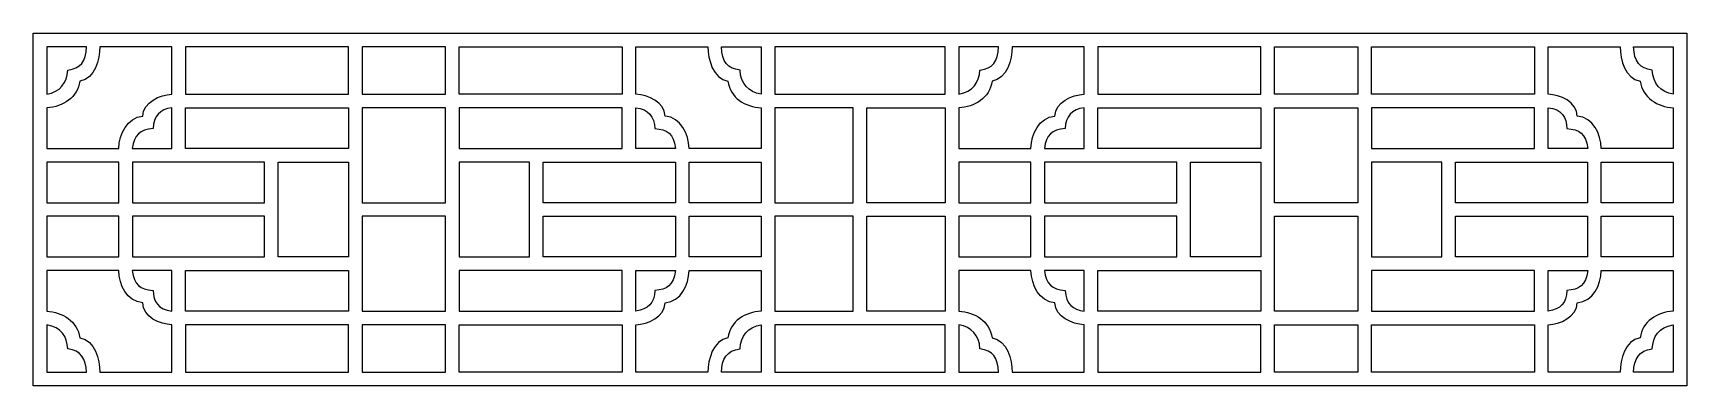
# Model space of a CAD drawing. Header units: centimetres. Extents: x -21.3 to 18.8, y 2.5 to 11.
import ezdxf

# ---------------------------------------------------------------- set-up
doc = ezdxf.new("R2010")
doc.units = ezdxf.units.CM
doc.header["$MEASUREMENT"] = 0
doc.layers.add('layer 1', color=7, linetype='Continuous')

msp = doc.modelspace()

# ---------------------------------------------------------------- linework, layer by layer
at = {"layer": 'layer 1', "color": 242}
for points, knots in [([(-3.31453, 11.03391), (-3.31453, 11.03391), (-21.26367, 11.03391), (-21.26367, 11.03391), (-21.26367, 11.03391), (-21.26367, 11.03391), (-21.26367, 10.70355), (-21.26367, 10.70355), (-21.26367, 10.70355), (-21.26367, 8.0781), (-21.26367, 5.45265), (-21.26367, 2.82718), (-21.26367, 2.82718), (-21.26367, 2.82718), (-21.26367, 2.49674), (-21.26367, 2.49674), (-21.26367, 2.49674), (-21.26367, 2.49674), (-3.31453, 2.49674), (-3.31453, 2.49674), (-3.31453, 2.49674), (-3.31453, 2.49674), (0.8121, 2.49674), (0.8121, 2.49674), (0.8121, 2.49674), (0.8121, 2.49674), (18.76124, 2.49674), (18.76124, 2.49674), (18.76124, 2.49674), (18.76124, 5.34249), (18.76124, 8.18819), (18.76124, 11.03391), (18.76124, 11.03391), (18.76124, 11.03391), (0.8121, 11.03391), (0.8121, 11.03391), (0.8121, 11.03391), (0.8121, 11.03391), (-3.31453, 11.03391), (-3.31453, 11.03391)], [0, 0, 0, 0, 0.09090909, 0.09090909, 0.09090909, 0.09090909, 0.18181818, 0.18181818, 0.18181818, 0.18181818, 0.27272727, 0.27272727, 0.27272727, 0.27272727, 0.36363636, 0.36363636, 0.36363636, 0.36363636, 0.45454545, 0.45454545, 0.45454545, 0.45454545, 0.54545455, 0.54545455, 0.54545455, 0.54545455, 0.63636364, 0.63636364, 0.63636364, 0.63636364, 0.72727273, 0.72727273, 0.72727273, 0.72727273, 0.81818182, 0.81818182, 0.81818182, 0.81818182, 1, 1, 1, 1]), ([(-17.90331, 10.70355), (-17.90331, 10.70355), (-17.90331, 9.55624), (-17.90331, 9.55624), (-17.90331, 9.55624), (-18.1932, 9.54246), (-18.59857, 9.36708), (-18.61025, 9.02413), (-18.61025, 9.02413), (-18.99084, 8.99299), (-19.17644, 8.59105), (-19.18934, 8.24383), (-19.18934, 8.24383), (-19.18934, 8.24383), (-20.93321, 8.24383), (-20.93321, 8.24383), (-20.93321, 8.24383), (-20.93321, 8.24383), (-20.93321, 9.22736), (-20.93321, 9.22736), (-20.93321, 9.22736), (-20.53506, 9.24624), (-20.18703, 9.48112), (-20.13118, 9.87178), (-20.13118, 9.87178), (-19.75839, 9.93137), (-19.64889, 10.39902), (-19.64701, 10.70355), (-19.64701, 10.70355), (-19.64701, 10.70355), (-17.90331, 10.70355), (-17.90331, 10.70355)], [0, 0, 0, 0, 0.11111111, 0.11111111, 0.11111111, 0.11111111, 0.22222222, 0.22222222, 0.22222222, 0.22222222, 0.33333333, 0.33333333, 0.33333333, 0.33333333, 0.44444444, 0.44444444, 0.44444444, 0.44444444, 0.55555556, 0.55555556, 0.55555556, 0.55555556, 0.66666667, 0.66666667, 0.66666667, 0.66666667, 0.77777778, 0.77777778, 0.77777778, 0.77777778, 1, 1, 1, 1]), ([(-20.93321, 9.55866), (-20.93321, 9.55866), (-20.93321, 10.70355), (-20.93321, 10.70355), (-20.93321, 10.70355), (-20.93321, 10.70355), (-19.97342, 10.70355), (-19.97342, 10.70355), (-19.97342, 10.70355), (-19.98126, 10.34757), (-20.11659, 10.17255), (-20.42483, 10.13805), (-20.42483, 10.13805), (-20.43946, 9.82147), (-20.61375, 9.60596), (-20.93321, 9.55866)], [0, 0, 0, 0, 0.2, 0.2, 0.2, 0.2, 0.4, 0.4, 0.4, 0.4, 0.6, 0.6, 0.6, 0.6, 1, 1, 1, 1]), ([(-13.6288, 10.70355), (-13.6288, 10.70355), (-13.6288, 9.55713), (-13.6288, 9.55713), (-13.6288, 9.55713), (-13.6288, 9.55713), (-17.57285, 9.55713), (-17.57285, 9.55713), (-17.57285, 9.55713), (-17.57285, 9.55713), (-17.57285, 10.70355), (-17.57285, 10.70355), (-17.57285, 10.70355), (-17.57285, 10.70355), (-13.6288, 10.70355), (-13.6288, 10.70355)], [0, 0, 0, 0, 0.2, 0.2, 0.2, 0.2, 0.4, 0.4, 0.4, 0.4, 0.6, 0.6, 0.6, 0.6, 1, 1, 1, 1]), ([(-13.29836, 9.55713), (-13.29836, 9.55713), (-13.29836, 10.70355), (-13.29836, 10.70355), (-13.29836, 10.70355), (-13.29836, 10.70355), (-11.27985, 10.70355), (-11.27985, 10.70355), (-11.27985, 10.70355), (-11.27985, 10.70355), (-11.27985, 9.55713), (-11.27985, 9.55713), (-11.27985, 9.55713), (-11.27985, 9.55713), (-13.29836, 9.55713), (-13.29836, 9.55713)], [0, 0, 0, 0, 0.2, 0.2, 0.2, 0.2, 0.4, 0.4, 0.4, 0.4, 0.6, 0.6, 0.6, 0.6, 1, 1, 1, 1]), ([(-10.9494, 10.70355), (-10.9494, 10.70355), (-10.9494, 9.55713), (-10.9494, 9.55713), (-10.9494, 9.55713), (-10.9494, 9.55713), (-7.00535, 9.55713), (-7.00535, 9.55713), (-7.00535, 9.55713), (-7.00535, 9.55713), (-7.00535, 10.70355), (-7.00535, 10.70355), (-7.00535, 10.70355), (-7.00535, 10.70355), (-10.9494, 10.70355), (-10.9494, 10.70355)], [0, 0, 0, 0, 0.2, 0.2, 0.2, 0.2, 0.4, 0.4, 0.4, 0.4, 0.6, 0.6, 0.6, 0.6, 1, 1, 1, 1]), ([(-6.67489, 10.70355), (-6.67489, 10.70355), (-6.67489, 9.55624), (-6.67489, 9.55624), (-6.67489, 9.55624), (-6.37445, 9.54196), (-5.97944, 9.36137), (-5.96795, 9.02413), (-5.96795, 9.02413), (-5.57678, 8.99212), (-5.40175, 8.59056), (-5.38886, 8.24383), (-5.38886, 8.24383), (-5.38886, 8.24383), (-3.645, 8.24383), (-3.645, 8.24383), (-3.645, 8.24383), (-3.645, 8.24383), (-3.645, 9.22736), (-3.645, 9.22736), (-3.645, 9.22736), (-4.02672, 9.24546), (-4.38902, 9.466), (-4.44702, 9.87178), (-4.44702, 9.87178), (-4.81149, 9.93004), (-4.92928, 10.3921), (-4.93119, 10.70355), (-4.93119, 10.70355), (-4.93119, 10.70355), (-6.67489, 10.70355), (-6.67489, 10.70355)], [0, 0, 0, 0, 0.11111111, 0.11111111, 0.11111111, 0.11111111, 0.22222222, 0.22222222, 0.22222222, 0.22222222, 0.33333333, 0.33333333, 0.33333333, 0.33333333, 0.44444444, 0.44444444, 0.44444444, 0.44444444, 0.55555556, 0.55555556, 0.55555556, 0.55555556, 0.66666667, 0.66666667, 0.66666667, 0.66666667, 0.77777778, 0.77777778, 0.77777778, 0.77777778, 1, 1, 1, 1]), ([(-3.645, 9.55866), (-3.645, 9.55866), (-3.645, 10.70355), (-3.645, 10.70355), (-3.645, 10.70355), (-3.645, 10.70355), (-4.60478, 10.70355), (-4.60478, 10.70355), (-4.60478, 10.70355), (-4.59673, 10.33776), (-4.45121, 10.17139), (-4.15337, 10.13805), (-4.15337, 10.13805), (-4.13788, 9.80285), (-3.9459, 9.60321), (-3.645, 9.55866)], [0, 0, 0, 0, 0.2, 0.2, 0.2, 0.2, 0.4, 0.4, 0.4, 0.4, 0.6, 0.6, 0.6, 0.6, 1, 1, 1, 1]), ([(-3.31453, 9.55866), (-3.31453, 9.94028), (-3.31453, 10.3219), (-3.31453, 10.70351), (-3.31453, 10.70351), (-3.31453, 10.70351), (0.8121, 10.70351), (0.8121, 10.70351), (0.8121, 10.70351), (0.8121, 10.3219), (0.8121, 9.94028), (0.8121, 9.55866), (0.8121, 9.55866), (0.8121, 9.55866), (-3.31453, 9.55866), (-3.31453, 9.55866)], [0, 0, 0, 0, 0.2, 0.2, 0.2, 0.2, 0.4, 0.4, 0.4, 0.4, 0.6, 0.6, 0.6, 0.6, 1, 1, 1, 1]), ([(4.17246, 10.70355), (4.17246, 10.70355), (4.17246, 9.55624), (4.17246, 9.55624), (4.17246, 9.55624), (3.88257, 9.54246), (3.47721, 9.36708), (3.46552, 9.02413), (3.46552, 9.02413), (3.07174, 8.99191), (2.89932, 8.59067), (2.88643, 8.24383), (2.88643, 8.24383), (2.88643, 8.24383), (1.14257, 8.24383), (1.14257, 8.24383), (1.14257, 8.24383), (1.14257, 8.24383), (1.14257, 9.22736), (1.14257, 9.22736), (1.14257, 9.22736), (1.51582, 9.24506), (1.88533, 9.45718), (1.94459, 9.87178), (1.94459, 9.87178), (2.31348, 9.93075), (2.42684, 10.3923), (2.42876, 10.70355), (2.42876, 10.70355), (2.42876, 10.70355), (4.17246, 10.70355), (4.17246, 10.70355)], [0, 0, 0, 0, 0.11111111, 0.11111111, 0.11111111, 0.11111111, 0.22222222, 0.22222222, 0.22222222, 0.22222222, 0.33333333, 0.33333333, 0.33333333, 0.33333333, 0.44444444, 0.44444444, 0.44444444, 0.44444444, 0.55555556, 0.55555556, 0.55555556, 0.55555556, 0.66666667, 0.66666667, 0.66666667, 0.66666667, 0.77777778, 0.77777778, 0.77777778, 0.77777778, 1, 1, 1, 1]), ([(1.14257, 9.55866), (1.14257, 9.55866), (1.14257, 10.70355), (1.14257, 10.70355), (1.14257, 10.70355), (1.14257, 10.70355), (2.10235, 10.70355), (2.10235, 10.70355), (2.10235, 10.70355), (2.09442, 10.34328), (1.95717, 10.17233), (1.65094, 10.13805), (1.65094, 10.13805), (1.63722, 9.84123), (1.47375, 9.6077), (1.14257, 9.55866)], [0, 0, 0, 0, 0.2, 0.2, 0.2, 0.2, 0.4, 0.4, 0.4, 0.4, 0.6, 0.6, 0.6, 0.6, 1, 1, 1, 1]), ([(8.44697, 10.70355), (8.44697, 10.70355), (8.44697, 9.55713), (8.44697, 9.55713), (8.44697, 9.55713), (8.44697, 9.55713), (4.50292, 9.55713), (4.50292, 9.55713), (4.50292, 9.55713), (4.50292, 9.55713), (4.50292, 10.70355), (4.50292, 10.70355), (4.50292, 10.70355), (4.50292, 10.70355), (8.44697, 10.70355), (8.44697, 10.70355)], [0, 0, 0, 0, 0.2, 0.2, 0.2, 0.2, 0.4, 0.4, 0.4, 0.4, 0.6, 0.6, 0.6, 0.6, 1, 1, 1, 1]), ([(10.79593, 9.55713), (10.79593, 9.55713), (10.79593, 10.70355), (10.79593, 10.70355), (10.79593, 10.70355), (10.79593, 10.70355), (8.77741, 10.70355), (8.77741, 10.70355), (8.77741, 10.70355), (8.77741, 10.70355), (8.77741, 9.55713), (8.77741, 9.55713), (8.77741, 9.55713), (8.77741, 9.55713), (10.79593, 9.55713), (10.79593, 9.55713)], [0, 0, 0, 0, 0.2, 0.2, 0.2, 0.2, 0.4, 0.4, 0.4, 0.4, 0.6, 0.6, 0.6, 0.6, 1, 1, 1, 1]), ([(11.12637, 10.70355), (11.12637, 10.70355), (11.12637, 9.55713), (11.12637, 9.55713), (11.12637, 9.55713), (11.12637, 9.55713), (15.07042, 9.55713), (15.07042, 9.55713), (15.07042, 9.55713), (15.07042, 9.55713), (15.07042, 10.70355), (15.07042, 10.70355), (15.07042, 10.70355), (15.07042, 10.70355), (11.12637, 10.70355), (11.12637, 10.70355)], [0, 0, 0, 0, 0.2, 0.2, 0.2, 0.2, 0.4, 0.4, 0.4, 0.4, 0.6, 0.6, 0.6, 0.6, 1, 1, 1, 1]), ([(15.40088, 10.70355), (15.40088, 10.70355), (15.40088, 9.55624), (15.40088, 9.55624), (15.40088, 9.55624), (15.69252, 9.54238), (16.09594, 9.37282), (16.10782, 9.02413), (16.10782, 9.02413), (16.502, 8.99188), (16.6741, 8.58865), (16.68691, 8.24383), (16.68691, 8.24383), (16.68691, 8.24383), (18.43077, 8.24383), (18.43077, 8.24383), (18.43077, 8.24383), (18.43077, 8.24383), (18.43077, 9.22736), (18.43077, 9.22736), (18.43077, 9.22736), (18.05354, 9.24525), (17.68621, 9.4698), (17.62875, 9.87178), (17.62875, 9.87178), (17.26763, 9.92951), (17.14653, 10.38651), (17.14458, 10.70355), (17.14458, 10.70355), (17.14458, 10.70355), (15.40088, 10.70355), (15.40088, 10.70355)], [0, 0, 0, 0, 0.11111111, 0.11111111, 0.11111111, 0.11111111, 0.22222222, 0.22222222, 0.22222222, 0.22222222, 0.33333333, 0.33333333, 0.33333333, 0.33333333, 0.44444444, 0.44444444, 0.44444444, 0.44444444, 0.55555556, 0.55555556, 0.55555556, 0.55555556, 0.66666667, 0.66666667, 0.66666667, 0.66666667, 0.77777778, 0.77777778, 0.77777778, 0.77777778, 1, 1, 1, 1]), ([(18.43077, 9.55866), (18.43077, 9.55866), (18.43077, 10.70355), (18.43077, 10.70355), (18.43077, 10.70355), (18.43077, 10.70355), (17.47099, 10.70355), (17.47099, 10.70355), (17.47099, 10.70355), (17.47892, 10.34345), (17.62639, 10.17118), (17.9224, 10.13805), (17.9224, 10.13805), (17.9372, 9.81781), (18.12567, 9.60384), (18.43077, 9.55866)], [0, 0, 0, 0, 0.2, 0.2, 0.2, 0.2, 0.4, 0.4, 0.4, 0.4, 0.6, 0.6, 0.6, 0.6, 1, 1, 1, 1]), ([(-18.36137, 8.72452), (-18.35046, 9.00713), (-18.19592, 9.20201), (-17.90331, 9.22538), (-17.90331, 9.22538), (-17.90331, 9.22538), (-17.90331, 8.24383), (-17.90331, 8.24383), (-17.90331, 8.24383), (-17.90331, 8.24383), (-18.86308, 8.24383), (-18.86308, 8.24383), (-18.86308, 8.24383), (-18.82401, 8.57166), (-18.67792, 8.70036), (-18.36137, 8.72452)], [0, 0, 0, 0, 0.2, 0.2, 0.2, 0.2, 0.4, 0.4, 0.4, 0.4, 0.6, 0.6, 0.6, 0.6, 1, 1, 1, 1]), ([(-13.6288, 8.24383), (-13.6288, 8.24383), (-13.6288, 9.2267), (-13.6288, 9.2267), (-13.6288, 9.2267), (-14.3433, 9.2267), (-16.85834, 9.2267), (-17.57285, 9.2267), (-17.57285, 9.2267), (-17.57285, 9.2267), (-17.57285, 8.24383), (-17.57285, 8.24383), (-17.57285, 8.24383), (-16.85834, 8.24383), (-14.3433, 8.24383), (-13.6288, 8.24383)], [0, 0, 0, 0, 0.2, 0.2, 0.2, 0.2, 0.4, 0.4, 0.4, 0.4, 0.6, 0.6, 0.6, 0.6, 1, 1, 1, 1]), ([(-13.29836, 6.93056), (-13.29836, 6.93056), (-13.29836, 9.2267), (-13.29836, 9.2267), (-13.29836, 9.2267), (-13.29836, 9.2267), (-11.27985, 9.2267), (-11.27985, 9.2267), (-11.27985, 9.2267), (-11.27985, 9.2267), (-11.27985, 6.93056), (-11.27985, 6.93056), (-11.27985, 6.93056), (-11.27985, 6.93056), (-13.29836, 6.93056), (-13.29836, 6.93056)], [0, 0, 0, 0, 0.2, 0.2, 0.2, 0.2, 0.4, 0.4, 0.4, 0.4, 0.6, 0.6, 0.6, 0.6, 1, 1, 1, 1]), ([(-10.9494, 8.24383), (-10.9494, 8.24383), (-10.9494, 9.2267), (-10.9494, 9.2267), (-10.9494, 9.2267), (-10.2349, 9.2267), (-7.71987, 9.2267), (-7.00535, 9.2267), (-7.00535, 9.2267), (-7.00535, 9.2267), (-7.00535, 8.24383), (-7.00535, 8.24383), (-7.00535, 8.24383), (-7.71987, 8.24383), (-10.23491, 8.24383), (-10.9494, 8.24383)], [0, 0, 0, 0, 0.2, 0.2, 0.2, 0.2, 0.4, 0.4, 0.4, 0.4, 0.6, 0.6, 0.6, 0.6, 1, 1, 1, 1]), ([(-6.21683, 8.72452), (-6.22764, 9.00451), (-6.37139, 9.20114), (-6.67489, 9.22538), (-6.67489, 9.22538), (-6.67489, 9.22538), (-6.67489, 8.24383), (-6.67489, 8.24383), (-6.67489, 8.24383), (-6.67489, 8.24383), (-5.71512, 8.24383), (-5.71512, 8.24383), (-5.71512, 8.24383), (-5.75818, 8.60509), (-5.92632, 8.70234), (-6.21683, 8.72452)], [0, 0, 0, 0, 0.2, 0.2, 0.2, 0.2, 0.4, 0.4, 0.4, 0.4, 0.6, 0.6, 0.6, 0.6, 1, 1, 1, 1]), ([(-1.41642, 6.93056), (-1.41642, 6.93056), (-3.31453, 6.93056), (-3.31453, 6.93056), (-3.31453, 6.93056), (-3.31453, 7.69616), (-3.31453, 8.46176), (-3.31453, 9.22736), (-3.31453, 9.22736), (-3.31453, 9.22736), (-1.41642, 9.22736), (-1.41642, 9.22736), (-1.41642, 9.22736), (-1.41642, 9.22736), (-1.41642, 6.93056), (-1.41642, 6.93056)], [0, 0, 0, 0, 0.2, 0.2, 0.2, 0.2, 0.4, 0.4, 0.4, 0.4, 0.6, 0.6, 0.6, 0.6, 1, 1, 1, 1]), ([(-1.08602, 6.93056), (-1.08602, 6.93056), (0.8121, 6.93056), (0.8121, 6.93056), (0.8121, 6.93056), (0.8121, 7.69616), (0.8121, 8.46176), (0.8121, 9.22736), (0.8121, 9.22736), (0.8121, 9.22736), (-1.08602, 9.22736), (-1.08602, 9.22736), (-1.08602, 9.22736), (-1.08602, 9.22736), (-1.08602, 6.93056), (-1.08602, 6.93056)], [0, 0, 0, 0, 0.2, 0.2, 0.2, 0.2, 0.4, 0.4, 0.4, 0.4, 0.6, 0.6, 0.6, 0.6, 1, 1, 1, 1]), ([(3.7144, 8.72452), (3.72535, 9.00811), (3.87647, 9.20174), (4.17246, 9.22538), (4.17246, 9.22538), (4.17246, 9.22538), (4.17246, 8.24383), (4.17246, 8.24383), (4.17246, 8.24383), (4.17246, 8.24383), (3.21269, 8.24383), (3.21269, 8.24383), (3.21269, 8.24383), (3.25176, 8.57166), (3.39786, 8.70036), (3.7144, 8.72452)], [0, 0, 0, 0, 0.2, 0.2, 0.2, 0.2, 0.4, 0.4, 0.4, 0.4, 0.6, 0.6, 0.6, 0.6, 1, 1, 1, 1]), ([(8.44697, 8.24383), (8.44697, 8.24383), (8.44697, 9.2267), (8.44697, 9.2267), (8.44697, 9.2267), (7.73247, 9.2267), (5.21744, 9.2267), (4.50292, 9.2267), (4.50292, 9.2267), (4.50292, 9.2267), (4.50292, 8.24383), (4.50292, 8.24383), (4.50292, 8.24383), (5.21744, 8.24383), (7.73248, 8.24383), (8.44697, 8.24383)], [0, 0, 0, 0, 0.2, 0.2, 0.2, 0.2, 0.4, 0.4, 0.4, 0.4, 0.6, 0.6, 0.6, 0.6, 1, 1, 1, 1]), ([(10.79593, 6.93056), (10.79593, 6.93056), (10.79593, 9.2267), (10.79593, 9.2267), (10.79593, 9.2267), (10.79593, 9.2267), (8.77741, 9.2267), (8.77741, 9.2267), (8.77741, 9.2267), (8.77741, 9.2267), (8.77741, 6.93056), (8.77741, 6.93056), (8.77741, 6.93056), (8.77741, 6.93056), (10.79593, 6.93056), (10.79593, 6.93056)], [0, 0, 0, 0, 0.2, 0.2, 0.2, 0.2, 0.4, 0.4, 0.4, 0.4, 0.6, 0.6, 0.6, 0.6, 1, 1, 1, 1]), ([(11.12637, 8.24383), (11.12637, 8.24383), (11.12637, 9.2267), (11.12637, 9.2267), (11.12637, 9.2267), (11.84087, 9.2267), (14.3559, 9.2267), (15.07042, 9.2267), (15.07042, 9.2267), (15.07042, 9.2267), (15.07042, 8.24383), (15.07042, 8.24383), (15.07042, 8.24383), (14.3559, 8.24383), (11.84086, 8.24383), (11.12637, 8.24383)], [0, 0, 0, 0, 0.2, 0.2, 0.2, 0.2, 0.4, 0.4, 0.4, 0.4, 0.6, 0.6, 0.6, 0.6, 1, 1, 1, 1]), ([(15.85894, 8.72452), (15.84863, 8.99157), (15.73198, 9.19894), (15.40088, 9.22538), (15.40088, 9.22538), (15.40088, 9.22538), (15.40088, 8.24383), (15.40088, 8.24383), (15.40088, 8.24383), (15.40088, 8.24383), (16.36065, 8.24383), (16.36065, 8.24383), (16.36065, 8.24383), (16.31759, 8.60513), (16.14944, 8.70235), (15.85894, 8.72452)], [0, 0, 0, 0, 0.2, 0.2, 0.2, 0.2, 0.4, 0.4, 0.4, 0.4, 0.6, 0.6, 0.6, 0.6, 1, 1, 1, 1]), ([(-20.93321, 6.93056), (-20.93321, 6.93056), (-20.93321, 7.91337), (-20.93321, 7.91337), (-20.93321, 7.91337), (-20.93321, 7.91337), (-19.19011, 7.91337), (-19.19011, 7.91337), (-19.19011, 7.91337), (-19.19011, 7.91337), (-19.19011, 6.93056), (-19.19011, 6.93056), (-19.19011, 6.93056), (-19.19011, 6.93056), (-20.93321, 6.93056), (-20.93321, 6.93056)], [0, 0, 0, 0, 0.2, 0.2, 0.2, 0.2, 0.4, 0.4, 0.4, 0.4, 0.6, 0.6, 0.6, 0.6, 1, 1, 1, 1]), ([(-15.6622, 6.93056), (-15.6622, 6.93056), (-18.85965, 6.93056), (-18.85965, 6.93056), (-18.85965, 6.93056), (-18.85965, 6.93056), (-18.85965, 7.91337), (-18.85965, 7.91337), (-18.85965, 7.91337), (-18.85965, 7.91337), (-15.6622, 7.91337), (-15.6622, 7.91337), (-15.6622, 7.91337), (-15.6622, 7.91337), (-15.6622, 6.93056), (-15.6622, 6.93056)], [0, 0, 0, 0, 0.2, 0.2, 0.2, 0.2, 0.4, 0.4, 0.4, 0.4, 0.6, 0.6, 0.6, 0.6, 1, 1, 1, 1]), ([(-15.33176, 5.61736), (-15.33176, 5.61736), (-13.6288, 5.61736), (-13.6288, 5.61736), (-13.6288, 5.61736), (-13.6288, 5.61736), (-13.6288, 7.91337), (-13.6288, 7.91337), (-13.6288, 7.91337), (-13.6288, 7.91337), (-15.33176, 7.91337), (-15.33176, 7.91337), (-15.33176, 7.91337), (-15.33176, 7.91337), (-15.33176, 5.61736), (-15.33176, 5.61736)], [0, 0, 0, 0, 0.2, 0.2, 0.2, 0.2, 0.4, 0.4, 0.4, 0.4, 0.6, 0.6, 0.6, 0.6, 1, 1, 1, 1]), ([(-9.24644, 5.61736), (-9.24644, 5.61736), (-10.9494, 5.61736), (-10.9494, 5.61736), (-10.9494, 5.61736), (-10.9494, 5.61736), (-10.9494, 7.91337), (-10.9494, 7.91337), (-10.9494, 7.91337), (-10.9494, 7.91337), (-9.24644, 7.91337), (-9.24644, 7.91337), (-9.24644, 7.91337), (-9.24644, 7.91337), (-9.24644, 5.61736), (-9.24644, 5.61736)], [0, 0, 0, 0, 0.2, 0.2, 0.2, 0.2, 0.4, 0.4, 0.4, 0.4, 0.6, 0.6, 0.6, 0.6, 1, 1, 1, 1]), ([(-8.916, 6.93056), (-8.916, 6.93056), (-5.71855, 6.93056), (-5.71855, 6.93056), (-5.71855, 6.93056), (-5.71855, 6.93056), (-5.71855, 7.91337), (-5.71855, 7.91337), (-5.71855, 7.91337), (-5.71855, 7.91337), (-8.916, 7.91337), (-8.916, 7.91337), (-8.916, 7.91337), (-8.916, 7.91337), (-8.916, 6.93056), (-8.916, 6.93056)], [0, 0, 0, 0, 0.2, 0.2, 0.2, 0.2, 0.4, 0.4, 0.4, 0.4, 0.6, 0.6, 0.6, 0.6, 1, 1, 1, 1]), ([(-3.645, 6.93056), (-3.645, 6.93056), (-3.645, 7.91337), (-3.645, 7.91337), (-3.645, 7.91337), (-3.645, 7.91337), (-5.38809, 7.91337), (-5.38809, 7.91337), (-5.38809, 7.91337), (-5.38809, 7.91337), (-5.38809, 6.93056), (-5.38809, 6.93056), (-5.38809, 6.93056), (-5.38809, 6.93056), (-3.645, 6.93056), (-3.645, 6.93056)], [0, 0, 0, 0, 0.2, 0.2, 0.2, 0.2, 0.4, 0.4, 0.4, 0.4, 0.6, 0.6, 0.6, 0.6, 1, 1, 1, 1]), ([(1.14257, 6.93056), (1.14257, 6.93056), (1.14257, 7.91337), (1.14257, 7.91337), (1.14257, 7.91337), (1.14257, 7.91337), (2.88566, 7.91337), (2.88566, 7.91337), (2.88566, 7.91337), (2.88566, 7.91337), (2.88566, 6.93056), (2.88566, 6.93056), (2.88566, 6.93056), (2.88566, 6.93056), (1.14257, 6.93056), (1.14257, 6.93056)], [0, 0, 0, 0, 0.2, 0.2, 0.2, 0.2, 0.4, 0.4, 0.4, 0.4, 0.6, 0.6, 0.6, 0.6, 1, 1, 1, 1]), ([(6.41357, 6.93056), (6.41357, 6.93056), (3.21612, 6.93056), (3.21612, 6.93056), (3.21612, 6.93056), (3.21612, 6.93056), (3.21612, 7.91337), (3.21612, 7.91337), (3.21612, 7.91337), (3.21612, 7.91337), (6.41357, 7.91337), (6.41357, 7.91337), (6.41357, 7.91337), (6.41357, 7.91337), (6.41357, 6.93056), (6.41357, 6.93056)], [0, 0, 0, 0, 0.2, 0.2, 0.2, 0.2, 0.4, 0.4, 0.4, 0.4, 0.6, 0.6, 0.6, 0.6, 1, 1, 1, 1]), ([(6.74401, 5.61736), (6.74401, 5.61736), (8.44697, 5.61736), (8.44697, 5.61736), (8.44697, 5.61736), (8.44697, 5.61736), (8.44697, 7.91337), (8.44697, 7.91337), (8.44697, 7.91337), (8.44697, 7.91337), (6.74401, 7.91337), (6.74401, 7.91337), (6.74401, 7.91337), (6.74401, 7.91337), (6.74401, 5.61736), (6.74401, 5.61736)], [0, 0, 0, 0, 0.2, 0.2, 0.2, 0.2, 0.4, 0.4, 0.4, 0.4, 0.6, 0.6, 0.6, 0.6, 1, 1, 1, 1]), ([(12.82933, 5.61736), (12.82933, 5.61736), (11.12637, 5.61736), (11.12637, 5.61736), (11.12637, 5.61736), (11.12637, 5.61736), (11.12637, 7.91337), (11.12637, 7.91337), (11.12637, 7.91337), (11.12637, 7.91337), (12.82933, 7.91337), (12.82933, 7.91337), (12.82933, 7.91337), (12.82933, 7.91337), (12.82933, 5.61736), (12.82933, 5.61736)], [0, 0, 0, 0, 0.2, 0.2, 0.2, 0.2, 0.4, 0.4, 0.4, 0.4, 0.6, 0.6, 0.6, 0.6, 1, 1, 1, 1]), ([(13.15977, 6.93056), (13.15977, 6.93056), (16.35722, 6.93056), (16.35722, 6.93056), (16.35722, 6.93056), (16.35722, 6.93056), (16.35722, 7.91337), (16.35722, 7.91337), (16.35722, 7.91337), (16.35722, 7.91337), (13.15977, 7.91337), (13.15977, 7.91337), (13.15977, 7.91337), (13.15977, 7.91337), (13.15977, 6.93056), (13.15977, 6.93056)], [0, 0, 0, 0, 0.2, 0.2, 0.2, 0.2, 0.4, 0.4, 0.4, 0.4, 0.6, 0.6, 0.6, 0.6, 1, 1, 1, 1]), ([(18.43077, 6.93056), (18.43077, 6.93056), (18.43077, 7.91337), (18.43077, 7.91337), (18.43077, 7.91337), (18.43077, 7.91337), (16.68768, 7.91337), (16.68768, 7.91337), (16.68768, 7.91337), (16.68768, 7.91337), (16.68768, 6.93056), (16.68768, 6.93056), (16.68768, 6.93056), (16.68768, 6.93056), (18.43077, 6.93056), (18.43077, 6.93056)], [0, 0, 0, 0, 0.2, 0.2, 0.2, 0.2, 0.4, 0.4, 0.4, 0.4, 0.6, 0.6, 0.6, 0.6, 1, 1, 1, 1]), ([(-20.93321, 5.61736), (-20.93321, 5.61736), (-20.93321, 6.60017), (-20.93321, 6.60017), (-20.93321, 6.60017), (-20.93321, 6.60017), (-19.19011, 6.60017), (-19.19011, 6.60017), (-19.19011, 6.60017), (-19.19011, 6.60017), (-19.19011, 5.61736), (-19.19011, 5.61736), (-19.19011, 5.61736), (-19.19011, 5.61736), (-20.93321, 5.61736), (-20.93321, 5.61736)], [0, 0, 0, 0, 0.2, 0.2, 0.2, 0.2, 0.4, 0.4, 0.4, 0.4, 0.6, 0.6, 0.6, 0.6, 1, 1, 1, 1]), ([(-15.6622, 6.60017), (-15.6622, 6.60017), (-15.6622, 5.61736), (-15.6622, 5.61736), (-15.6622, 5.61736), (-15.6622, 5.61736), (-18.85965, 5.61736), (-18.85965, 5.61736), (-18.85965, 5.61736), (-18.85965, 5.61736), (-18.85965, 6.60017), (-18.85965, 6.60017), (-18.85965, 6.60017), (-18.85965, 6.60017), (-15.6622, 6.60017), (-15.6622, 6.60017)], [0, 0, 0, 0, 0.2, 0.2, 0.2, 0.2, 0.4, 0.4, 0.4, 0.4, 0.6, 0.6, 0.6, 0.6, 1, 1, 1, 1]), ([(-13.29836, 4.30403), (-13.29836, 4.30403), (-13.29836, 6.60017), (-13.29836, 6.60017), (-13.29836, 6.60017), (-13.29836, 6.60017), (-11.27985, 6.60017), (-11.27985, 6.60017), (-11.27985, 6.60017), (-11.27985, 6.60017), (-11.27985, 4.30403), (-11.27985, 4.30403), (-11.27985, 4.30403), (-11.27985, 4.30403), (-13.29836, 4.30403), (-13.29836, 4.30403)], [0, 0, 0, 0, 0.2, 0.2, 0.2, 0.2, 0.4, 0.4, 0.4, 0.4, 0.6, 0.6, 0.6, 0.6, 1, 1, 1, 1]), ([(-8.916, 6.60017), (-8.916, 6.60017), (-8.916, 5.61736), (-8.916, 5.61736), (-8.916, 5.61736), (-8.916, 5.61736), (-5.71855, 5.61736), (-5.71855, 5.61736), (-5.71855, 5.61736), (-5.71855, 5.61736), (-5.71855, 6.60017), (-5.71855, 6.60017), (-5.71855, 6.60017), (-5.71855, 6.60017), (-8.916, 6.60017), (-8.916, 6.60017)], [0, 0, 0, 0, 0.2, 0.2, 0.2, 0.2, 0.4, 0.4, 0.4, 0.4, 0.6, 0.6, 0.6, 0.6, 1, 1, 1, 1]), ([(-3.645, 5.61736), (-3.645, 5.61736), (-3.645, 6.60016), (-3.645, 6.60016), (-3.645, 6.60016), (-3.645, 6.60016), (-3.645, 6.60017), (-3.645, 6.60017), (-3.645, 6.60017), (-3.645, 6.60017), (-5.38809, 6.60017), (-5.38809, 6.60017), (-5.38809, 6.60017), (-5.38809, 6.60017), (-5.38809, 5.61736), (-5.38809, 5.61736), (-5.38809, 5.61736), (-5.38809, 5.61736), (-3.645, 5.61736), (-3.645, 5.61736)], [0, 0, 0, 0, 0.16666667, 0.16666667, 0.16666667, 0.16666667, 0.33333333, 0.33333333, 0.33333333, 0.33333333, 0.5, 0.5, 0.5, 0.5, 0.66666667, 0.66666667, 0.66666667, 0.66666667, 1, 1, 1, 1]), ([(-3.31453, 6.60016), (-3.31453, 6.60016), (-1.41642, 6.60016), (-1.41642, 6.60016), (-1.41642, 6.60016), (-1.41642, 6.60016), (-1.41642, 4.30337), (-1.41642, 4.30337), (-1.41642, 4.30337), (-1.41642, 4.30337), (-3.31453, 4.30337), (-3.31453, 4.30337), (-3.31453, 4.30337), (-3.31453, 5.06897), (-3.31453, 5.83457), (-3.31453, 6.60016)], [0, 0, 0, 0, 0.2, 0.2, 0.2, 0.2, 0.4, 0.4, 0.4, 0.4, 0.6, 0.6, 0.6, 0.6, 1, 1, 1, 1]), ([(0.8121, 6.60016), (0.8121, 6.60016), (-1.08602, 6.60016), (-1.08602, 6.60016), (-1.08602, 6.60016), (-1.08602, 6.60016), (-1.08602, 4.30337), (-1.08602, 4.30337), (-1.08602, 4.30337), (-1.08602, 4.30337), (0.8121, 4.30337), (0.8121, 4.30337), (0.8121, 4.30337), (0.8121, 5.06897), (0.8121, 5.83457), (0.8121, 6.60016)], [0, 0, 0, 0, 0.2, 0.2, 0.2, 0.2, 0.4, 0.4, 0.4, 0.4, 0.6, 0.6, 0.6, 0.6, 1, 1, 1, 1]), ([(1.14257, 5.61736), (1.14257, 5.61736), (1.14257, 6.60016), (1.14257, 6.60016), (1.14257, 6.60016), (1.14257, 6.60016), (1.14257, 6.60017), (1.14257, 6.60017), (1.14257, 6.60017), (1.14257, 6.60017), (2.88566, 6.60017), (2.88566, 6.60017), (2.88566, 6.60017), (2.88566, 6.60017), (2.88566, 5.61736), (2.88566, 5.61736), (2.88566, 5.61736), (2.88566, 5.61736), (1.14257, 5.61736), (1.14257, 5.61736)], [0, 0, 0, 0, 0.16666667, 0.16666667, 0.16666667, 0.16666667, 0.33333333, 0.33333333, 0.33333333, 0.33333333, 0.5, 0.5, 0.5, 0.5, 0.66666667, 0.66666667, 0.66666667, 0.66666667, 1, 1, 1, 1]), ([(6.41357, 6.60017), (6.41357, 6.60017), (6.41357, 5.61736), (6.41357, 5.61736), (6.41357, 5.61736), (6.41357, 5.61736), (3.21612, 5.61736), (3.21612, 5.61736), (3.21612, 5.61736), (3.21612, 5.61736), (3.21612, 6.60017), (3.21612, 6.60017), (3.21612, 6.60017), (3.21612, 6.60017), (6.41357, 6.60017), (6.41357, 6.60017)], [0, 0, 0, 0, 0.2, 0.2, 0.2, 0.2, 0.4, 0.4, 0.4, 0.4, 0.6, 0.6, 0.6, 0.6, 1, 1, 1, 1]), ([(10.79593, 4.30403), (10.79593, 4.30403), (10.79593, 6.60017), (10.79593, 6.60017), (10.79593, 6.60017), (10.79593, 6.60017), (8.77741, 6.60017), (8.77741, 6.60017), (8.77741, 6.60017), (8.77741, 6.60017), (8.77741, 4.30403), (8.77741, 4.30403), (8.77741, 4.30403), (8.77741, 4.30403), (10.79593, 4.30403), (10.79593, 4.30403)], [0, 0, 0, 0, 0.2, 0.2, 0.2, 0.2, 0.4, 0.4, 0.4, 0.4, 0.6, 0.6, 0.6, 0.6, 1, 1, 1, 1]), ([(13.15977, 6.60017), (13.15977, 6.60017), (13.15977, 5.61736), (13.15977, 5.61736), (13.15977, 5.61736), (13.15977, 5.61736), (16.35722, 5.61736), (16.35722, 5.61736), (16.35722, 5.61736), (16.35722, 5.61736), (16.35722, 6.60017), (16.35722, 6.60017), (16.35722, 6.60017), (16.35722, 6.60017), (13.15977, 6.60017), (13.15977, 6.60017)], [0, 0, 0, 0, 0.2, 0.2, 0.2, 0.2, 0.4, 0.4, 0.4, 0.4, 0.6, 0.6, 0.6, 0.6, 1, 1, 1, 1]), ([(18.43077, 5.61736), (18.43077, 5.61736), (18.43077, 6.60017), (18.43077, 6.60017), (18.43077, 6.60017), (18.43077, 6.60017), (16.68768, 6.60017), (16.68768, 6.60017), (16.68768, 6.60017), (16.68768, 6.60017), (16.68768, 5.61736), (16.68768, 5.61736), (16.68768, 5.61736), (16.68768, 5.61736), (18.43077, 5.61736), (18.43077, 5.61736)], [0, 0, 0, 0, 0.2, 0.2, 0.2, 0.2, 0.4, 0.4, 0.4, 0.4, 0.6, 0.6, 0.6, 0.6, 1, 1, 1, 1]), ([(-17.90331, 2.82718), (-17.90331, 2.82718), (-19.64701, 2.82718), (-19.64701, 2.82718), (-19.64701, 2.82718), (-19.64888, 3.13121), (-19.75873, 3.59953), (-20.13118, 3.65896), (-20.13118, 3.65896), (-20.18893, 4.06301), (-20.5549, 4.28554), (-20.93321, 4.30337), (-20.93321, 4.30337), (-20.93321, 4.30337), (-20.93321, 5.2869), (-20.93321, 5.2869), (-20.93321, 5.2869), (-20.93321, 5.2869), (-19.18934, 5.2869), (-19.18934, 5.2869), (-19.18934, 5.2869), (-19.17644, 4.93972), (-19.00311, 4.53931), (-18.61025, 4.5066), (-18.61025, 4.5066), (-18.59836, 4.1579), (-18.19498, 3.98842), (-17.90331, 3.97449), (-17.90331, 3.97449), (-17.90331, 3.97449), (-17.90331, 2.82718), (-17.90331, 2.82718)], [0, 0, 0, 0, 0.11111111, 0.11111111, 0.11111111, 0.11111111, 0.22222222, 0.22222222, 0.22222222, 0.22222222, 0.33333333, 0.33333333, 0.33333333, 0.33333333, 0.44444444, 0.44444444, 0.44444444, 0.44444444, 0.55555556, 0.55555556, 0.55555556, 0.55555556, 0.66666667, 0.66666667, 0.66666667, 0.66666667, 0.77777778, 0.77777778, 0.77777778, 0.77777778, 1, 1, 1, 1]), ([(-17.90353, 4.30537), (-18.23852, 4.3534), (-18.35089, 4.53481), (-18.36137, 4.80621), (-18.36137, 4.80621), (-18.6696, 4.82978), (-18.8225, 4.94625), (-18.86308, 5.2869), (-18.86308, 5.2869), (-18.86308, 5.2869), (-17.90331, 5.2869), (-17.90331, 5.2869), (-17.90331, 5.2869), (-17.90331, 5.2869), (-17.90331, 4.30535), (-17.90331, 4.30535), (-17.90331, 4.30535), (-17.90331, 4.30535), (-17.90353, 4.30537), (-17.90353, 4.30537)], [0, 0, 0, 0, 0.16666667, 0.16666667, 0.16666667, 0.16666667, 0.33333333, 0.33333333, 0.33333333, 0.33333333, 0.5, 0.5, 0.5, 0.5, 0.66666667, 0.66666667, 0.66666667, 0.66666667, 1, 1, 1, 1]), ([(-13.6288, 5.2869), (-14.3433, 5.2869), (-16.85834, 5.2869), (-17.57285, 5.2869), (-17.57285, 5.2869), (-17.57285, 5.2869), (-17.57285, 4.30403), (-17.57285, 4.30403), (-17.57285, 4.30403), (-16.85834, 4.30403), (-14.3433, 4.30403), (-13.6288, 4.30403), (-13.6288, 4.30403), (-13.6288, 4.30403), (-13.6288, 5.2869), (-13.6288, 5.2869)], [0, 0, 0, 0, 0.2, 0.2, 0.2, 0.2, 0.4, 0.4, 0.4, 0.4, 0.6, 0.6, 0.6, 0.6, 1, 1, 1, 1]), ([(-10.9494, 5.2869), (-10.2349, 5.2869), (-7.71987, 5.2869), (-7.00535, 5.2869), (-7.00535, 5.2869), (-7.00535, 5.2869), (-7.00535, 4.30403), (-7.00535, 4.30403), (-7.00535, 4.30403), (-7.71987, 4.30403), (-10.23491, 4.30403), (-10.9494, 4.30403), (-10.9494, 4.30403), (-10.9494, 4.30403), (-10.9494, 5.2869), (-10.9494, 5.2869)], [0, 0, 0, 0, 0.2, 0.2, 0.2, 0.2, 0.4, 0.4, 0.4, 0.4, 0.6, 0.6, 0.6, 0.6, 1, 1, 1, 1]), ([(-6.67489, 2.82718), (-6.67489, 2.82718), (-4.93119, 2.82718), (-4.93119, 2.82718), (-4.93119, 2.82718), (-4.92928, 3.13844), (-4.81148, 3.60081), (-4.44702, 3.65896), (-4.44702, 3.65896), (-4.38873, 4.06686), (-4.0277, 4.28533), (-3.645, 4.30337), (-3.645, 4.30337), (-3.645, 4.30337), (-3.645, 5.2869), (-3.645, 5.2869), (-3.645, 5.2869), (-3.645, 5.2869), (-5.38886, 5.2869), (-5.38886, 5.2869), (-5.38886, 5.2869), (-5.40177, 4.93954), (-5.57402, 4.5394), (-5.96795, 4.5066), (-5.96795, 4.5066), (-5.97973, 4.16119), (-6.38493, 3.98835), (-6.67489, 3.97449), (-6.67489, 3.97449), (-6.67489, 3.97449), (-6.67489, 2.82718), (-6.67489, 2.82718)], [0, 0, 0, 0, 0.11111111, 0.11111111, 0.11111111, 0.11111111, 0.22222222, 0.22222222, 0.22222222, 0.22222222, 0.33333333, 0.33333333, 0.33333333, 0.33333333, 0.44444444, 0.44444444, 0.44444444, 0.44444444, 0.55555556, 0.55555556, 0.55555556, 0.55555556, 0.66666667, 0.66666667, 0.66666667, 0.66666667, 0.77777778, 0.77777778, 0.77777778, 0.77777778, 1, 1, 1, 1]), ([(-6.67467, 4.30537), (-6.37586, 4.34821), (-6.22848, 4.50461), (-6.21683, 4.80621), (-6.21683, 4.80621), (-5.93087, 4.82808), (-5.75862, 4.92179), (-5.71513, 5.2869), (-5.71513, 5.2869), (-5.71513, 5.2869), (-6.67489, 5.2869), (-6.67489, 5.2869), (-6.67489, 5.2869), (-6.67489, 5.2869), (-6.67489, 4.30535), (-6.67489, 4.30535), (-6.67489, 4.30535), (-6.67489, 4.30535), (-6.67467, 4.30537), (-6.67467, 4.30537)], [0, 0, 0, 0, 0.16666667, 0.16666667, 0.16666667, 0.16666667, 0.33333333, 0.33333333, 0.33333333, 0.33333333, 0.5, 0.5, 0.5, 0.5, 0.66666667, 0.66666667, 0.66666667, 0.66666667, 1, 1, 1, 1]), ([(4.17246, 2.82718), (4.17246, 2.82718), (2.42876, 2.82718), (2.42876, 2.82718), (2.42876, 2.82718), (2.42687, 3.13473), (2.31409, 3.6), (1.94459, 3.65896), (1.94459, 3.65896), (1.88683, 4.06313), (1.52529, 4.28533), (1.14257, 4.30337), (1.14257, 4.30337), (1.14257, 4.30337), (1.14257, 5.2869), (1.14257, 5.2869), (1.14257, 5.2869), (1.14257, 5.2869), (2.88643, 5.2869), (2.88643, 5.2869), (2.88643, 5.2869), (2.89946, 4.93643), (3.08699, 4.53812), (3.46552, 4.5066), (3.46552, 4.5066), (3.47706, 4.1682), (3.88014, 3.98846), (4.17246, 3.97449), (4.17246, 3.97449), (4.17246, 3.97449), (4.17246, 2.82718), (4.17246, 2.82718)], [0, 0, 0, 0, 0.11111111, 0.11111111, 0.11111111, 0.11111111, 0.22222222, 0.22222222, 0.22222222, 0.22222222, 0.33333333, 0.33333333, 0.33333333, 0.33333333, 0.44444444, 0.44444444, 0.44444444, 0.44444444, 0.55555556, 0.55555556, 0.55555556, 0.55555556, 0.66666667, 0.66666667, 0.66666667, 0.66666667, 0.77777778, 0.77777778, 0.77777778, 0.77777778, 1, 1, 1, 1]), ([(4.17224, 4.30537), (3.90371, 4.34387), (3.72731, 4.47177), (3.7144, 4.80621), (3.7144, 4.80621), (3.39416, 4.8307), (3.25036, 4.97077), (3.21269, 5.2869), (3.21269, 5.2869), (3.21269, 5.2869), (4.17246, 5.2869), (4.17246, 5.2869), (4.17246, 5.2869), (4.17246, 5.2869), (4.17246, 4.30535), (4.17246, 4.30535), (4.17246, 4.30535), (4.17246, 4.30535), (4.17224, 4.30537), (4.17224, 4.30537)], [0, 0, 0, 0, 0.16666667, 0.16666667, 0.16666667, 0.16666667, 0.33333333, 0.33333333, 0.33333333, 0.33333333, 0.5, 0.5, 0.5, 0.5, 0.66666667, 0.66666667, 0.66666667, 0.66666667, 1, 1, 1, 1]), ([(8.44697, 5.2869), (7.73247, 5.2869), (5.21744, 5.2869), (4.50292, 5.2869), (4.50292, 5.2869), (4.50292, 5.2869), (4.50292, 4.30403), (4.50292, 4.30403), (4.50292, 4.30403), (5.21744, 4.30403), (7.73248, 4.30403), (8.44697, 4.30403), (8.44697, 4.30403), (8.44697, 4.30403), (8.44697, 5.2869), (8.44697, 5.2869)], [0, 0, 0, 0, 0.2, 0.2, 0.2, 0.2, 0.4, 0.4, 0.4, 0.4, 0.6, 0.6, 0.6, 0.6, 1, 1, 1, 1]), ([(11.12637, 5.2869), (11.84087, 5.2869), (14.3559, 5.2869), (15.07042, 5.2869), (15.07042, 5.2869), (15.07042, 5.2869), (15.07042, 4.30403), (15.07042, 4.30403), (15.07042, 4.30403), (14.3559, 4.30403), (11.84086, 4.30403), (11.12637, 4.30403), (11.12637, 4.30403), (11.12637, 4.30403), (11.12637, 5.2869), (11.12637, 5.2869)], [0, 0, 0, 0, 0.2, 0.2, 0.2, 0.2, 0.4, 0.4, 0.4, 0.4, 0.6, 0.6, 0.6, 0.6, 1, 1, 1, 1]), ([(15.40088, 2.82718), (15.40088, 2.82718), (17.14458, 2.82718), (17.14458, 2.82718), (17.14458, 2.82718), (17.14648, 3.13645), (17.26284, 3.60057), (17.62875, 3.65896), (17.62875, 3.65896), (17.68496, 4.0523), (18.03525, 4.28473), (18.43077, 4.30337), (18.43077, 4.30337), (18.43077, 4.30337), (18.43077, 5.2869), (18.43077, 5.2869), (18.43077, 5.2869), (18.43077, 5.2869), (16.68691, 5.2869), (16.68691, 5.2869), (16.68691, 5.2869), (16.674, 4.93952), (16.50174, 4.5394), (16.10782, 4.5066), (16.10782, 4.5066), (16.09604, 4.16118), (15.69082, 3.98834), (15.40088, 3.97449), (15.40088, 3.97449), (15.40088, 3.97449), (15.40088, 2.82718), (15.40088, 2.82718)], [0, 0, 0, 0, 0.11111111, 0.11111111, 0.11111111, 0.11111111, 0.22222222, 0.22222222, 0.22222222, 0.22222222, 0.33333333, 0.33333333, 0.33333333, 0.33333333, 0.44444444, 0.44444444, 0.44444444, 0.44444444, 0.55555556, 0.55555556, 0.55555556, 0.55555556, 0.66666667, 0.66666667, 0.66666667, 0.66666667, 0.77777778, 0.77777778, 0.77777778, 0.77777778, 1, 1, 1, 1]), ([(15.4011, 4.30537), (15.69989, 4.34821), (15.8473, 4.5046), (15.85894, 4.80621), (15.85894, 4.80621), (16.14716, 4.82825), (16.3173, 4.92309), (16.36065, 5.2869), (16.36065, 5.2869), (16.36065, 5.2869), (15.40088, 5.2869), (15.40088, 5.2869), (15.40088, 5.2869), (15.40088, 5.2869), (15.40088, 4.30535), (15.40088, 4.30535), (15.40088, 4.30535), (15.40088, 4.30535), (15.4011, 4.30537), (15.4011, 4.30537)], [0, 0, 0, 0, 0.16666667, 0.16666667, 0.16666667, 0.16666667, 0.33333333, 0.33333333, 0.33333333, 0.33333333, 0.5, 0.5, 0.5, 0.5, 0.66666667, 0.66666667, 0.66666667, 0.66666667, 1, 1, 1, 1]), ([(-19.97342, 2.82718), (-19.97342, 2.82718), (-20.93321, 2.82718), (-20.93321, 2.82718), (-20.93321, 2.82718), (-20.93321, 2.82718), (-20.93321, 3.97208), (-20.93321, 3.97208), (-20.93321, 3.97208), (-20.58024, 3.91982), (-20.43857, 3.69019), (-20.42483, 3.39267), (-20.42483, 3.39267), (-20.0997, 3.35638), (-19.98045, 3.14644), (-19.97342, 2.82718)], [0, 0, 0, 0, 0.2, 0.2, 0.2, 0.2, 0.4, 0.4, 0.4, 0.4, 0.6, 0.6, 0.6, 0.6, 1, 1, 1, 1]), ([(-13.6288, 2.82718), (-13.6288, 2.82718), (-17.57285, 2.82718), (-17.57285, 2.82718), (-17.57285, 2.82718), (-17.57285, 2.82718), (-17.57285, 3.9736), (-17.57285, 3.9736), (-17.57285, 3.9736), (-17.57285, 3.9736), (-13.6288, 3.9736), (-13.6288, 3.9736), (-13.6288, 3.9736), (-13.6288, 3.9736), (-13.6288, 2.82718), (-13.6288, 2.82718)], [0, 0, 0, 0, 0.2, 0.2, 0.2, 0.2, 0.4, 0.4, 0.4, 0.4, 0.6, 0.6, 0.6, 0.6, 1, 1, 1, 1]), ([(-13.29836, 2.82718), (-13.29836, 2.82718), (-13.29836, 3.9736), (-13.29836, 3.9736), (-13.29836, 3.9736), (-13.29836, 3.9736), (-11.27985, 3.9736), (-11.27985, 3.9736), (-11.27985, 3.9736), (-11.27985, 3.9736), (-11.27985, 2.82718), (-11.27985, 2.82718), (-11.27985, 2.82718), (-11.27985, 2.82718), (-13.29836, 2.82718), (-13.29836, 2.82718)], [0, 0, 0, 0, 0.2, 0.2, 0.2, 0.2, 0.4, 0.4, 0.4, 0.4, 0.6, 0.6, 0.6, 0.6, 1, 1, 1, 1]), ([(-10.9494, 2.82718), (-10.9494, 2.82718), (-7.00535, 2.82718), (-7.00535, 2.82718), (-7.00535, 2.82718), (-7.00535, 2.82718), (-7.00535, 3.9736), (-7.00535, 3.9736), (-7.00535, 3.9736), (-7.00535, 3.9736), (-10.9494, 3.9736), (-10.9494, 3.9736), (-10.9494, 3.9736), (-10.9494, 3.9736), (-10.9494, 2.82718), (-10.9494, 2.82718)], [0, 0, 0, 0, 0.2, 0.2, 0.2, 0.2, 0.4, 0.4, 0.4, 0.4, 0.6, 0.6, 0.6, 0.6, 1, 1, 1, 1]), ([(-4.60478, 2.82718), (-4.60478, 2.82718), (-3.645, 2.82718), (-3.645, 2.82718), (-3.645, 2.82718), (-3.645, 2.82718), (-3.645, 3.97208), (-3.645, 3.97208), (-3.645, 3.97208), (-3.96445, 3.92478), (-4.13874, 3.70927), (-4.15337, 3.39267), (-4.15337, 3.39267), (-4.47849, 3.35638), (-4.59775, 3.14645), (-4.60478, 2.82718)], [0, 0, 0, 0, 0.2, 0.2, 0.2, 0.2, 0.4, 0.4, 0.4, 0.4, 0.6, 0.6, 0.6, 0.6, 1, 1, 1, 1]), ([(-3.31453, 2.82714), (-3.31453, 2.82714), (-3.31453, 2.82718), (-3.31453, 2.82718), (-3.31453, 2.82718), (-3.31453, 3.20881), (-3.31453, 3.59045), (-3.31453, 3.97208), (-3.31453, 3.97208), (-3.31453, 3.97208), (0.8121, 3.97208), (0.8121, 3.97208), (0.8121, 3.97208), (0.8121, 3.59045), (0.8121, 3.20881), (0.8121, 2.82718), (0.8121, 2.82718), (0.8121, 2.82718), (0.8121, 2.82714), (0.8121, 2.82714), (0.8121, 2.82714), (0.8121, 2.82714), (-3.31453, 2.82714), (-3.31453, 2.82714)], [0, 0, 0, 0, 0.14285714, 0.14285714, 0.14285714, 0.14285714, 0.28571429, 0.28571429, 0.28571429, 0.28571429, 0.42857143, 0.42857143, 0.42857143, 0.42857143, 0.57142857, 0.57142857, 0.57142857, 0.57142857, 0.71428571, 0.71428571, 0.71428571, 0.71428571, 1, 1, 1, 1]), ([(2.10235, 2.82718), (2.10235, 2.82718), (1.14257, 2.82718), (1.14257, 2.82718), (1.14257, 2.82718), (1.14257, 2.82718), (1.14257, 3.97208), (1.14257, 3.97208), (1.14257, 3.97208), (1.44661, 3.92706), (1.6356, 3.72484), (1.65094, 3.39267), (1.65094, 3.39267), (1.96118, 3.35804), (2.09461, 3.17879), (2.10235, 2.82718)], [0, 0, 0, 0, 0.2, 0.2, 0.2, 0.2, 0.4, 0.4, 0.4, 0.4, 0.6, 0.6, 0.6, 0.6, 1, 1, 1, 1]), ([(8.44697, 2.82718), (8.44697, 2.82718), (4.50292, 2.82718), (4.50292, 2.82718), (4.50292, 2.82718), (4.50292, 2.82718), (4.50292, 3.9736), (4.50292, 3.9736), (4.50292, 3.9736), (4.50292, 3.9736), (8.44697, 3.9736), (8.44697, 3.9736), (8.44697, 3.9736), (8.44697, 3.9736), (8.44697, 2.82718), (8.44697, 2.82718)], [0, 0, 0, 0, 0.2, 0.2, 0.2, 0.2, 0.4, 0.4, 0.4, 0.4, 0.6, 0.6, 0.6, 0.6, 1, 1, 1, 1]), ([(10.79593, 2.82718), (10.79593, 2.82718), (10.79593, 3.9736), (10.79593, 3.9736), (10.79593, 3.9736), (10.79593, 3.9736), (8.77741, 3.9736), (8.77741, 3.9736), (8.77741, 3.9736), (8.77741, 3.9736), (8.77741, 2.82718), (8.77741, 2.82718), (8.77741, 2.82718), (8.77741, 2.82718), (10.79593, 2.82718), (10.79593, 2.82718)], [0, 0, 0, 0, 0.2, 0.2, 0.2, 0.2, 0.4, 0.4, 0.4, 0.4, 0.6, 0.6, 0.6, 0.6, 1, 1, 1, 1]), ([(11.12637, 2.82718), (11.12637, 2.82718), (15.07042, 2.82718), (15.07042, 2.82718), (15.07042, 2.82718), (15.07042, 2.82718), (15.07042, 3.9736), (15.07042, 3.9736), (15.07042, 3.9736), (15.07042, 3.9736), (11.12637, 3.9736), (11.12637, 3.9736), (11.12637, 3.9736), (11.12637, 3.9736), (11.12637, 2.82718), (11.12637, 2.82718)], [0, 0, 0, 0, 0.2, 0.2, 0.2, 0.2, 0.4, 0.4, 0.4, 0.4, 0.6, 0.6, 0.6, 0.6, 1, 1, 1, 1]), ([(17.47099, 2.82718), (17.47099, 2.82718), (18.43077, 2.82718), (18.43077, 2.82718), (18.43077, 2.82718), (18.43077, 2.82718), (18.43077, 3.97208), (18.43077, 3.97208), (18.43077, 3.97208), (18.07772, 3.91981), (17.93615, 3.69032), (17.9224, 3.39267), (17.9224, 3.39267), (17.59727, 3.35638), (17.47802, 3.14644), (17.47099, 2.82718)], [0, 0, 0, 0, 0.2, 0.2, 0.2, 0.2, 0.4, 0.4, 0.4, 0.4, 0.6, 0.6, 0.6, 0.6, 1, 1, 1, 1])]:
    msp.add_open_spline(points, degree=3, knots=knots, dxfattribs=at)

doc.saveas('drawing.dxf')
